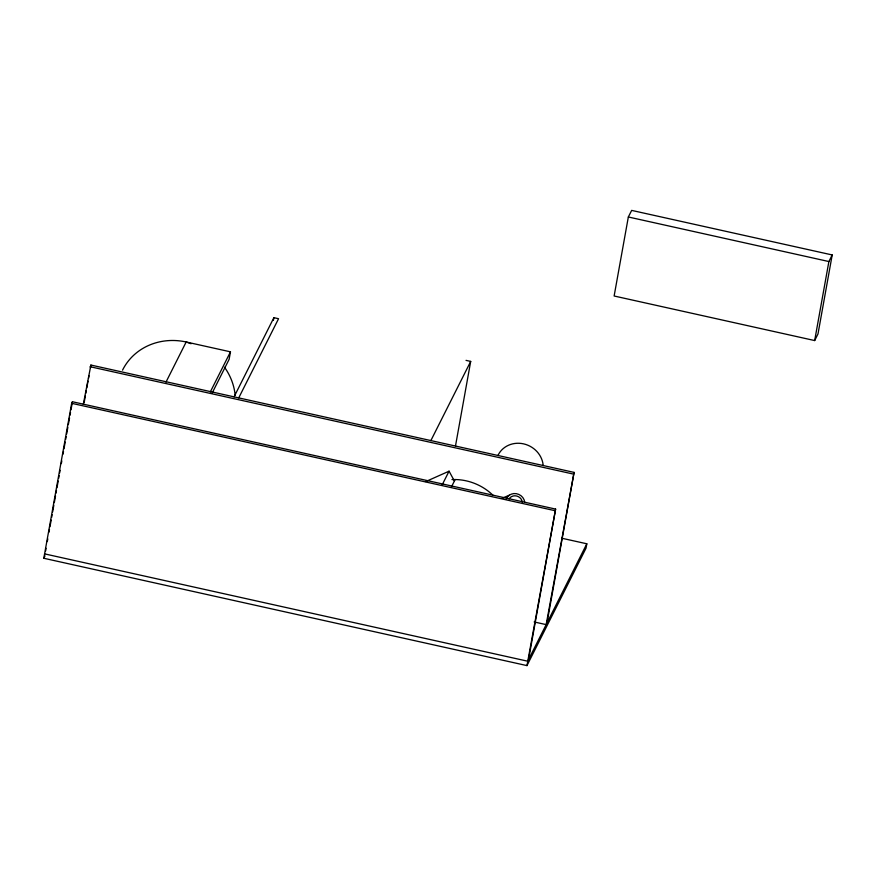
<?xml version="1.0" encoding="UTF-8"?>
<svg xmlns="http://www.w3.org/2000/svg" width="876" height="876" viewBox="0 0 876 876"><rect width="100%" height="100%" fill="white"/><g stroke="black" fill="none" stroke-linecap="round" stroke-linejoin="round"><path stroke-width="1.31" d="M561.625 538.192L586.821 543.788L586.033 548.179L526.969 665.607L43.8 558.264L71.668 403.31L72.445 401.745L555.614 509.087L528.546 659.661M45.618 550.971L46.099 548.277M47.304 541.565L47.797 538.871M49.001 532.148L49.483 529.465M49.965 526.772L51.18 520.048M51.662 517.366L52.144 514.672M52.626 511.989L53.83 505.266M54.323 502.572L55.527 495.849M56.009 493.166L56.491 490.472M56.973 487.79L58.188 481.066M58.67 478.373L59.152 475.69M59.634 472.996L60.115 470.313M61.331 463.59L61.813 460.896M63.017 454.173L63.51 451.49M63.992 448.797L65.196 442.073M65.678 439.391L66.16 436.697M66.653 434.014L67.857 427.291M68.339 424.597L69.554 417.885M70.036 415.191L70.518 412.497M71 409.815L72.445 401.745M83.308 404.34L90.907 365.051L574.076 472.394L546.996 622.967M84.14 402.697L85.344 395.974M85.826 393.28L86.308 390.597M86.801 387.904L88.005 381.18M88.487 378.498L88.969 375.804M90.425 367.745L90.907 365.051M122.541 370.154A60.028 55.418 26.7 0 1 186.172 341.99L230.476 351.834L229.129 359.302L212.025 393.313M273.4 320.375L273.892 317.681L278.546 318.722L238.732 397.89M455.465 446.103L470.697 361.405L466.032 360.375M526.969 665.607L555.614 509.087M574.076 472.394L546.164 624.61L534.152 621.949M628.344 216.985L614.131 296L814.669 340.556L817.987 333.964L832.2 254.949L631.662 210.393L628.344 216.985L828.882 261.541L832.2 254.949M814.669 340.556L828.882 261.541M43.8 558.264L45.015 555.844M166.002 382.078L186.172 341.99L191.088 343.731M210.306 391.922L230.476 351.834M234.067 396.861L273.892 317.681M430.872 440.584L470.697 361.405M441.898 485.413L449.07 471.178L454.403 481.034M451.414 486.968L455.148 479.544M586.821 543.788L527.757 661.216L44.588 553.873M425.758 481.57L449.07 471.178M502.233 498.181L509.361 495.181M90.075 366.705L573.243 474.047M71.668 403.31L554.837 510.653M498.105 455.115A24.013 22.163 26.7 0 1 523.552 443.858A24.013 22.163 26.7 0 1 543.153 465.123M224.497 367.219A60.028 55.418 26.7 0 1 235.162 395.175M509.131 498.849A7.205 6.647 26.7 0 1 516.72 496.024A7.205 6.647 26.7 0 1 522.348 502.233M506.339 499.112A9.603 8.869 26.7 0 1 516.314 493.67A9.603 8.869 26.7 0 1 524.702 502.123M451.95 479.599A51.859 47.884 26.7 0 1 493.144 495.422"/></g></svg>
